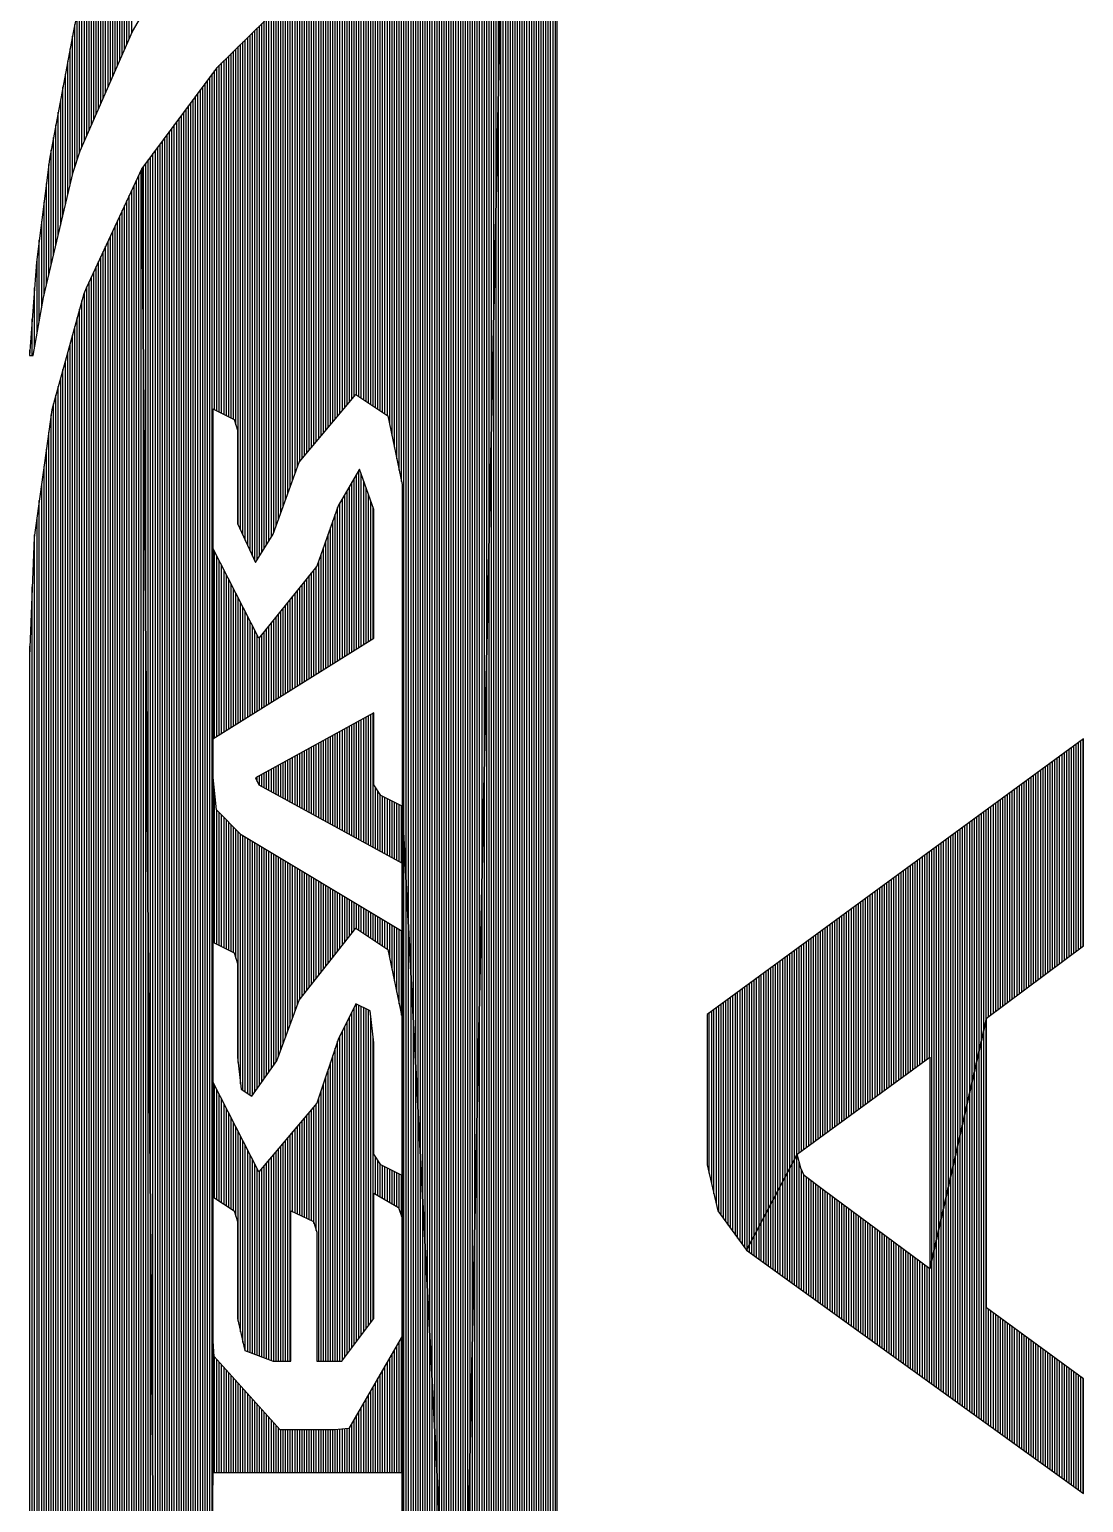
# Model space of a CAD drawing. Extents: x -34 to 106, y -22 to 53.
# Drawn here: x 59.249 to 62.506, y 16.929 to 21.481 of the extents above; entities that cross this region are included whole.
import ezdxf

# ---------------------------------------------------------------- set-up
doc = ezdxf.new("R2010")
doc.units = 0
doc.layers.add('BG_SILKTOP20240221', color=40, linetype='CONTINUOUS')

msp = doc.modelspace()

# ---------------------------------------------------------------- linework, layer by layer
at = {"layer": 'BG_SILKTOP20240221'}
for points in [[(59.564778, 21.469858), (59.564778, 22.135846)], [(59.550046, 21.43633), (59.550046, 22.094952)], [(59.557412, 21.453094), (59.557412, 22.115272)], [(59.528202, 21.386038), (59.528202, 22.033738)], [(59.535314, 21.402802), (59.535314, 22.054058)], [(59.54268, 21.419566), (59.54268, 22.074632)], [(59.51347, 21.35251), (59.51347, 21.987256)], [(59.520836, 21.369274), (59.520836, 22.01291)], [(59.506104, 21.335746), (59.506104, 21.959824)], [(59.491626, 21.302218), (59.491626, 21.905722)], [(59.498738, 21.318982), (59.498738, 21.9329)], [(60.720478, 12.78509), (60.720478, 21.893784)], [(60.727844, 12.782804), (60.727844, 21.895054)], [(60.73521, 12.780518), (60.73521, 21.896578)], [(60.742322, 12.778486), (60.742322, 21.898102)], [(60.749688, 12.775946), (60.749688, 21.899372)], [(60.757054, 12.773914), (60.757054, 21.900896)], [(60.76442, 12.771628), (60.76442, 21.90242)], [(60.771786, 12.769342), (60.771786, 21.903436)], [(60.778898, 12.767056), (60.778898, 21.90496)], [(60.786264, 12.76477), (60.786264, 21.906484)], [(60.79363, 12.762484), (60.79363, 21.908008)], [(60.800996, 12.760452), (60.800996, 21.909278)], [(60.808362, 12.757912), (60.808362, 21.910802)], [(60.815474, 12.75588), (60.815474, 21.912326)], [(60.82284, 12.753848), (60.82284, 21.913596)], [(60.830206, 12.751308), (60.830206, 21.91512)], [(60.837572, 12.749276), (60.837572, 21.916644)], [(60.844938, 12.746736), (60.844938, 21.917914)], [(60.85205, 12.744704), (60.85205, 21.919438)], [(60.859416, 12.742418), (60.859416, 21.920962)], [(60.866782, 12.740132), (60.866782, 21.922232)], [(60.874148, 12.737846), (60.874148, 21.923756)], [(60.879228, 15.59306), (60.879228, 21.924518)], [(59.476894, 21.268436), (59.476894, 21.851112)], [(59.48426, 21.2852), (59.48426, 21.878544)], [(60.71108, 21.891752), (60.579254, 15.625826)], [(60.579254, 15.625826), (60.71108, 21.891752)], [(60.596018, 16.42364), (60.596018, 21.850096)], [(60.603384, 16.77162), (60.603384, 21.852636)], [(60.61075, 17.1196), (60.61075, 21.85543)], [(60.618116, 17.467834), (60.618116, 21.858224)], [(60.625482, 17.815814), (60.625482, 21.86051)], [(60.632594, 18.164048), (60.632594, 21.863304)], [(60.63996, 18.512028), (60.63996, 21.866098)], [(60.647326, 18.860008), (60.647326, 21.868892)], [(60.654692, 19.208242), (60.654692, 21.871178)], [(60.662058, 19.556222), (60.662058, 21.873972)], [(60.66917, 19.904456), (60.66917, 21.876766)], [(60.676536, 20.252436), (60.676536, 21.879052)], [(60.683902, 20.600416), (60.683902, 21.881846)], [(60.691268, 20.94865), (60.691268, 21.88464)], [(60.698634, 21.29663), (60.698634, 21.887434)], [(60.713112, 12.787376), (60.713112, 21.89226)], [(59.469528, 21.251672), (59.469528, 21.823934)], [(60.471812, 17.712182), (60.471812, 21.805138)], [(60.479178, 17.571974), (60.479178, 21.807424)], [(60.48629, 17.431512), (60.48629, 21.810218)], [(60.493656, 17.291304), (60.493656, 21.813012)], [(60.501022, 17.150842), (60.501022, 21.815552)], [(60.508388, 17.010634), (60.508388, 21.818092)], [(60.515754, 16.870172), (60.515754, 21.820886)], [(60.522866, 16.729964), (60.522866, 21.82368)], [(60.530232, 16.589248), (60.530232, 21.82622)], [(60.537598, 16.44904), (60.537598, 21.82876)], [(60.544964, 16.308578), (60.544964, 21.831554)], [(60.55233, 16.16837), (60.55233, 21.834094)], [(60.559442, 16.028162), (60.559442, 21.836888)], [(60.566808, 15.8877), (60.566808, 21.839428)], [(60.574174, 15.747492), (60.574174, 21.841968)], [(60.58154, 15.727426), (60.58154, 21.844762)], [(60.588906, 16.075406), (60.588906, 21.847556)], [(59.45505, 21.218144), (59.45505, 21.769324)], [(59.462162, 21.234908), (59.462162, 21.796756)], [(60.339986, 20.297902), (60.339986, 21.757132)], [(60.347352, 20.293076), (60.347352, 21.759672)], [(60.354718, 20.287996), (60.354718, 21.762466)], [(60.362084, 20.26031), (60.362084, 21.76526)], [(60.36945, 20.225004), (60.36945, 21.7678)], [(60.376562, 20.189698), (60.376562, 21.77034)], [(60.383928, 20.154392), (60.383928, 21.773134)], [(60.391294, 20.118832), (60.391294, 21.775928)], [(60.39866, 20.083526), (60.39866, 21.778214)], [(60.406026, 18.975324), (60.406026, 21.781008)], [(60.413138, 18.835116), (60.413138, 21.783802)], [(60.420504, 18.694654), (60.420504, 21.786596)], [(60.42787, 18.554446), (60.42787, 21.788882)], [(60.435236, 18.413984), (60.435236, 21.791676)], [(60.442602, 18.273776), (60.442602, 21.79447)], [(60.449714, 18.13306), (60.449714, 21.796756)], [(60.45708, 17.992852), (60.45708, 21.79955)], [(60.464446, 17.852644), (60.464446, 21.802344)], [(59.440318, 21.184616), (59.440318, 21.715222)], [(59.447684, 21.20138), (59.447684, 21.7424)], [(60.266834, 20.34667), (60.266834, 21.713698)], [(60.2742, 20.341844), (60.2742, 21.718778)], [(60.281566, 20.336764), (60.281566, 21.724112)], [(60.288932, 20.331938), (60.288932, 21.729192)], [(60.296298, 20.327112), (60.296298, 21.734272)], [(60.30341, 20.322286), (60.30341, 21.738844)], [(60.310776, 20.31746), (60.310776, 21.742654)], [(60.318142, 20.31238), (60.318142, 21.74621)], [(60.325508, 20.307554), (60.325508, 21.75002)], [(60.332874, 20.302728), (60.332874, 21.753576)], [(59.432952, 21.167852), (59.432952, 21.68779)], [(59.56681, 21.474938), (59.680094, 21.66874)], [(60.201048, 20.285456), (60.201048, 21.667216)], [(60.208414, 20.293838), (60.208414, 21.67255)], [(60.21578, 20.302728), (60.21578, 21.67763)], [(60.223146, 20.311364), (60.223146, 21.682964)], [(60.230258, 20.32), (60.230258, 21.688044)], [(60.237624, 20.328636), (60.237624, 21.693124)], [(60.24499, 20.337526), (60.24499, 21.698458)], [(60.252356, 20.345908), (60.252356, 21.703538)], [(60.259722, 20.351496), (60.259722, 21.708364)], [(59.418474, 21.134324), (59.418474, 21.633434)], [(59.425586, 21.151088), (59.425586, 21.660612)], [(60.135262, 20.20697), (60.135262, 21.620988)], [(60.142628, 20.21586), (60.142628, 21.626068)], [(60.149994, 20.224496), (60.149994, 21.631402)], [(60.157106, 20.233132), (60.157106, 21.636482)], [(60.164472, 20.241768), (60.164472, 21.641816)], [(60.171838, 20.250658), (60.171838, 21.646896)], [(60.179204, 20.25904), (60.179204, 21.651976)], [(60.18657, 20.26793), (60.18657, 21.65731)], [(60.193682, 20.276566), (60.193682, 21.662136)], [(60.705746, 12.789408), (60.705746, 21.645372)], [(59.41314, 21.613876), (59.38393, 21.471382)], [(59.411108, 21.11756), (59.411108, 21.603716)], [(60.076842, 20.128992), (60.076842, 21.57984)], [(60.083954, 20.146264), (60.083954, 21.58492)], [(60.09132, 20.1549), (60.09132, 21.590254)], [(60.098686, 20.16379), (60.098686, 21.595334)], [(60.106052, 20.172172), (60.106052, 21.600668)], [(60.113418, 20.181062), (60.113418, 21.605748)], [(60.12053, 20.189698), (60.12053, 21.610828)], [(60.127896, 20.198588), (60.127896, 21.615908)], [(59.396376, 21.077174), (59.396376, 21.532342)], [(59.403742, 21.099272), (59.403742, 21.567902)], [(60.010802, 19.946366), (60.010802, 21.533612)], [(60.018168, 19.966432), (60.018168, 21.538692)], [(60.025534, 19.987006), (60.025534, 21.543772)], [(60.0329, 20.007072), (60.0329, 21.549106)], [(60.040266, 20.027392), (60.040266, 21.554186)], [(60.047378, 20.047712), (60.047378, 21.55952)], [(60.054744, 20.068032), (60.054744, 21.5646)], [(60.06211, 20.088352), (60.06211, 21.569426)], [(60.069476, 20.108672), (60.069476, 21.57476)], [(59.38901, 21.05533), (59.38901, 21.496528)], [(59.979814, 21.511514), (59.826398, 21.361654)], [(59.952382, 19.842226), (59.952382, 21.484844)], [(59.959748, 19.853656), (59.959748, 21.491956)], [(59.967114, 19.865594), (59.967114, 21.499068)], [(59.974226, 19.877278), (59.974226, 21.506434)], [(59.981592, 19.888708), (59.981592, 21.513038)], [(59.988958, 19.900646), (59.988958, 21.518372)], [(59.996324, 19.91233), (59.996324, 21.523198)], [(60.00369, 19.926046), (60.00369, 21.528278)], [(59.38393, 21.471382), (59.310778, 21.080222)], [(59.381898, 21.030946), (59.381898, 21.459952)], [(59.405774, 21.105622), (59.56681, 21.474938)], [(59.90844, 19.918172), (59.90844, 21.442172)], [(59.915806, 19.901916), (59.915806, 21.44903)], [(59.923172, 19.886168), (59.923172, 21.456396)], [(59.930538, 19.869912), (59.930538, 21.463508)], [(59.93765, 19.853656), (59.93765, 21.47062)], [(59.945016, 19.837908), (59.945016, 21.477732)], [(59.374532, 20.999704), (59.374532, 21.42109)], [(59.864498, 20.28444), (59.864498, 21.398992)], [(59.871864, 20.280884), (59.871864, 21.406104)], [(59.87923, 20.277074), (59.87923, 21.41347)], [(59.886596, 20.259548), (59.886596, 21.420328)], [(59.893962, 19.950176), (59.893962, 21.427694)], [(59.901074, 19.934174), (59.901074, 21.434806)], [(59.367166, 20.968716), (59.367166, 21.38172)], [(59.826398, 21.361654), (59.59602, 21.051012)], [(59.82081, 20.306284), (59.82081, 21.354034)], [(59.827922, 20.302728), (59.827922, 21.363178)], [(59.835288, 20.299172), (59.835288, 21.370544)], [(59.842654, 20.295362), (59.842654, 21.377402)], [(59.85002, 20.291806), (59.85002, 21.384768)], [(59.857386, 20.287996), (59.857386, 21.39188)], [(59.352434, 20.90674), (59.352434, 21.303742)], [(59.3598, 20.937982), (59.3598, 21.342604)], [(59.784234, 15.350744), (59.784234, 21.304504)], [(59.791346, 15.359888), (59.791346, 21.31441)], [(59.798712, 15.754096), (59.798712, 21.324316)], [(59.806078, 16.307308), (59.806078, 21.334222)], [(59.813444, 16.86052), (59.813444, 21.344128)], [(59.345322, 20.875752), (59.345322, 21.264626)], [(59.75477, 15.314422), (59.75477, 21.265388)], [(59.762136, 15.323566), (59.762136, 21.27504)], [(59.769502, 15.332456), (59.769502, 21.284692)], [(59.776868, 15.3416), (59.776868, 21.294852)], [(60.698634, 12.791948), (60.698634, 21.296884)], [(59.337956, 20.844764), (59.337956, 21.225256)], [(59.718194, 15.268956), (59.718194, 21.215858)], [(59.72556, 15.2781), (59.72556, 21.225764)], [(59.732926, 15.287244), (59.732926, 21.23567)], [(59.740292, 15.296134), (59.740292, 21.245576)], [(59.747658, 15.305278), (59.747658, 21.255228)], [(59.33059, 20.813776), (59.33059, 21.186394)], [(59.681618, 15.22349), (59.681618, 21.166582)], [(59.688984, 15.232634), (59.688984, 21.176488)], [(59.69635, 15.241778), (59.69635, 21.186394)], [(59.703716, 15.250668), (59.703716, 21.196046)], [(59.711082, 15.259812), (59.711082, 21.206206)], [(59.323224, 20.782788), (59.323224, 21.147278)], [(59.652408, 15.007082), (59.652408, 21.127212)], [(59.659774, 15.196312), (59.659774, 21.136864)], [(59.66714, 15.205202), (59.66714, 21.147024)], [(59.674506, 15.214346), (59.674506, 21.156676)], [(59.310778, 21.080222), (59.2709, 20.76196)], [(59.315858, 20.7518), (59.315858, 21.107908)], [(59.38393, 21.04009), (59.405774, 21.105622)], [(59.615832, 18.647918), (59.615832, 21.077936)], [(59.623198, 17.760696), (59.623198, 21.087588)], [(59.630564, 16.873474), (59.630564, 21.097748)], [(59.63793, 15.986252), (59.63793, 21.1074)], [(59.645042, 15.098776), (59.645042, 21.11756)], [(59.29249, 20.652232), (59.38393, 21.04009)], [(59.308746, 20.720558), (59.308746, 21.063458)], [(59.59602, 21.051012), (59.424062, 20.681696)], [(59.586622, 13.85443), (59.586622, 21.030946)], [(59.593988, 13.839444), (59.593988, 21.04644)], [(59.647328, 14.839696), (59.59602, 21.051012)], [(59.59602, 21.051012), (59.647328, 14.839696)], [(59.601354, 20.422616), (59.601354, 21.058124)], [(59.608466, 19.53514), (59.608466, 21.06803)], [(59.30138, 20.68957), (59.30138, 21.005038)], [(59.564778, 13.899134), (59.564778, 20.983702)], [(59.57189, 13.884148), (59.57189, 20.99945)], [(59.579256, 13.869416), (59.579256, 21.014944)], [(59.294014, 20.658836), (59.294014, 20.946872)], [(59.550046, 13.929106), (59.550046, 20.952206)], [(59.557412, 13.91412), (59.557412, 20.968208)], [(60.691268, 12.79398), (60.691268, 20.948904)], [(59.528202, 13.97381), (59.528202, 20.904962)], [(59.535314, 13.958824), (59.535314, 20.920964)], [(59.54268, 13.944092), (59.54268, 20.936458)], [(59.286648, 20.620228), (59.286648, 20.888452)], [(59.506104, 14.024356), (59.506104, 20.857972)], [(59.51347, 14.005052), (59.51347, 20.87372)], [(59.520836, 13.988796), (59.520836, 20.889468)], [(59.279282, 20.58035), (59.279282, 20.830286)], [(59.48426, 14.092936), (59.48426, 20.810728)], [(59.491626, 14.070076), (59.491626, 20.826476)], [(59.498738, 14.046962), (59.498738, 20.842224)], [(59.2709, 20.76196), (59.248802, 20.473416)], [(59.27217, 20.540218), (59.27217, 20.771866)], [(59.462162, 14.162532), (59.462162, 20.763484)], [(59.469528, 14.139418), (59.469528, 20.779486)], [(59.476894, 14.116304), (59.476894, 20.79498)], [(59.440318, 14.232128), (59.440318, 20.71624)], [(59.447684, 14.20876), (59.447684, 20.732242)], [(59.45505, 14.185646), (59.45505, 20.74799)], [(59.264804, 20.499832), (59.264804, 20.68195)], [(59.424062, 20.681696), (59.41695, 20.663408)], [(59.418474, 14.30147), (59.418474, 20.667218)], [(59.425586, 14.278356), (59.425586, 20.684998)], [(59.432952, 14.255242), (59.432952, 20.700746)], [(59.259978, 20.473416), (59.29249, 20.652232)], [(59.41695, 20.663408), (59.318144, 20.305268)], [(59.411108, 14.324584), (59.411108, 20.64258)], [(59.257438, 20.473416), (59.257438, 20.585938)], [(59.396376, 14.371066), (59.396376, 20.589494)], [(59.403742, 14.347952), (59.403742, 20.616164)], [(60.683902, 12.79652), (60.683902, 20.600924)], [(59.381898, 14.437106), (59.381898, 20.536154)], [(59.38901, 14.402816), (59.38901, 20.562824)], [(59.250072, 20.473416), (59.250072, 20.489672)], [(59.367166, 14.505432), (59.367166, 20.483068)], [(59.374532, 14.471396), (59.374532, 20.509738)], [(59.248802, 20.473416), (59.259978, 20.473416)], [(59.3598, 14.539468), (59.3598, 20.456652)], [(59.345322, 14.608048), (59.345322, 20.403566)], [(59.352434, 14.574012), (59.352434, 20.430236)], [(59.601354, 13.824458), (59.601354, 20.422108)], [(59.33059, 14.676628), (59.33059, 20.35048)], [(59.337956, 14.642338), (59.337956, 20.37715)], [(60.082176, 20.144232), (60.25769, 20.352766)], [(60.25769, 20.352766), (60.356496, 20.28698)], [(59.318144, 20.305268), (59.263534, 19.910552)], [(59.323224, 14.710918), (59.323224, 20.324064)], [(59.815476, 20.308824), (59.881008, 20.275804)], [(59.815476, 19.289014), (59.815476, 20.308824)], [(59.815476, 20.308824), (59.815476, 19.289014)], [(59.815476, 19.877532), (59.815476, 20.308824)], [(59.315858, 14.744954), (59.315858, 20.290028)], [(59.881008, 20.275804), (59.89193, 20.243038)], [(60.356496, 20.28698), (60.400438, 20.074636)], [(59.308746, 14.802104), (59.308746, 20.236942)], [(59.89193, 20.243038), (59.89193, 19.953986)], [(60.676536, 12.798552), (60.676536, 20.25269)], [(59.30138, 14.864842), (59.30138, 20.18411)], [(59.294014, 14.92758), (59.294014, 20.131024)], [(60.001658, 19.92122), (60.082176, 20.144232)], [(60.268866, 20.122388), (60.202826, 20.00885)], [(60.266834, 19.570954), (60.266834, 20.11934)], [(60.312554, 19.997928), (60.268866, 20.122388)], [(59.286648, 14.990572), (59.286648, 20.078192)], [(60.24499, 19.557238), (60.24499, 20.081494)], [(60.252356, 19.56181), (60.252356, 20.09394)], [(60.259722, 19.566382), (60.259722, 20.10664)], [(60.2742, 19.575526), (60.2742, 20.10664)], [(60.281566, 19.580098), (60.281566, 20.086066)], [(60.400438, 20.074636), (60.400438, 19.08048)], [(60.21578, 19.53895), (60.21578, 20.031202)], [(60.223146, 19.543522), (60.223146, 20.043648)], [(60.230258, 19.548094), (60.230258, 20.056094)], [(60.237624, 19.552666), (60.237624, 20.069048)], [(60.288932, 19.58467), (60.288932, 20.065238)], [(60.296298, 19.589242), (60.296298, 20.044664)], [(59.279282, 15.053564), (59.279282, 20.02536)], [(60.202826, 20.00885), (60.13704, 19.822668)], [(60.193682, 19.525234), (60.193682, 19.983196)], [(60.201048, 19.529806), (60.201048, 20.004024)], [(60.208414, 19.534378), (60.208414, 20.018248)], [(60.30341, 19.593814), (60.30341, 20.023836)], [(60.310776, 19.598386), (60.310776, 20.003008)], [(60.312554, 19.599656), (60.312554, 19.997928)], [(59.27217, 15.116302), (59.27217, 19.972274)], [(59.89193, 19.953986), (59.946794, 19.83359)], [(60.179204, 19.51609), (60.179204, 19.941794)], [(60.18657, 19.520662), (60.18657, 19.962622)], [(59.263534, 19.910552), (59.248802, 19.544792)], [(59.264804, 15.216124), (59.264804, 19.919188)], [(59.946794, 19.83359), (60.001658, 19.92122)], [(60.164472, 19.506946), (60.164472, 19.900392)], [(60.171838, 19.511518), (60.171838, 19.92122)], [(60.66917, 12.800584), (60.66917, 19.90471)], [(59.95797, 19.599656), (59.815476, 19.877532)], [(59.82081, 19.292062), (59.82081, 19.867118)], [(59.827922, 19.296634), (59.827922, 19.852894)], [(60.149994, 19.497802), (60.149994, 19.85899)], [(60.157106, 19.502374), (60.157106, 19.879564)], [(59.835288, 19.301206), (59.835288, 19.838924)], [(59.842654, 19.305778), (59.842654, 19.824446)], [(59.85002, 19.31035), (59.85002, 19.810222)], [(60.13704, 19.822668), (59.95797, 19.599656)], [(60.12053, 19.479514), (60.12053, 19.802348)], [(60.127896, 19.484086), (60.127896, 19.811492)], [(60.135262, 19.488658), (60.135262, 19.820636)], [(60.142628, 19.49323), (60.142628, 19.838162)], [(59.257438, 15.390368), (59.257438, 19.758152)], [(59.857386, 19.314922), (59.857386, 19.795744)], [(59.864498, 19.319494), (59.864498, 19.78152)], [(59.871864, 19.324066), (59.871864, 19.767296)], [(60.083954, 19.456654), (60.083954, 19.756882)], [(60.09132, 19.461226), (60.09132, 19.766026)], [(60.098686, 19.465798), (60.098686, 19.77517)], [(60.106052, 19.47037), (60.106052, 19.784314)], [(60.113418, 19.474942), (60.113418, 19.793204)], [(59.87923, 19.328638), (59.87923, 19.752818)], [(59.886596, 19.33321), (59.886596, 19.738594)], [(59.893962, 19.337782), (59.893962, 19.724624)], [(59.901074, 19.342354), (59.901074, 19.710146)], [(60.047378, 19.433794), (60.047378, 19.711162)], [(60.054744, 19.438366), (60.054744, 19.720306)], [(60.06211, 19.442938), (60.06211, 19.72945)], [(60.069476, 19.44751), (60.069476, 19.738594)], [(60.076842, 19.452082), (60.076842, 19.747738)], [(59.90844, 19.346926), (59.90844, 19.695922)], [(59.915806, 19.351498), (59.915806, 19.681444)], [(59.923172, 19.35607), (59.923172, 19.66722)], [(60.010802, 19.410934), (60.010802, 19.665696)], [(60.018168, 19.415506), (60.018168, 19.67484)], [(60.025534, 19.420078), (60.025534, 19.683984)], [(60.0329, 19.42465), (60.0329, 19.693128)], [(60.040266, 19.429222), (60.040266, 19.702272)], [(59.930538, 19.360642), (59.930538, 19.652996)], [(59.93765, 19.365214), (59.93765, 19.638518)], [(59.945016, 19.369786), (59.945016, 19.624548)], [(59.974226, 19.388074), (59.974226, 19.62023)], [(59.981592, 19.392646), (59.981592, 19.629374)], [(59.988958, 19.397218), (59.988958, 19.638264)], [(59.996324, 19.40179), (59.996324, 19.647408)], [(60.00369, 19.406362), (60.00369, 19.656552)], [(59.250072, 15.564104), (59.250072, 19.575272)], [(59.815476, 19.289014), (60.312554, 19.599656)], [(59.952382, 19.374358), (59.952382, 19.610324)], [(59.959748, 19.37893), (59.959748, 19.601942)], [(59.967114, 19.383502), (59.967114, 19.611086)], [(59.248802, 19.544792), (59.248802, 15.59306)], [(59.608466, 13.80998), (59.608466, 19.534886)], [(60.662058, 12.803124), (60.662058, 19.556476)], [(60.312554, 19.369024), (59.946794, 19.168364)], [(60.2742, 18.9738), (60.2742, 19.348196)], [(60.281566, 18.969736), (60.281566, 19.352006)], [(60.288932, 18.965926), (60.288932, 19.356324)], [(60.296298, 18.961862), (60.296298, 19.360388)], [(60.30341, 18.958052), (60.30341, 19.364198)], [(60.310776, 18.953988), (60.310776, 19.368262)], [(60.312554, 19.146266), (60.312554, 19.369024)], [(60.18657, 19.021552), (60.18657, 19.299936)], [(60.193682, 19.017742), (60.193682, 19.304)], [(60.201048, 19.013678), (60.201048, 19.308064)], [(60.208414, 19.009868), (60.208414, 19.312128)], [(60.21578, 19.005804), (60.21578, 19.316192)], [(60.223146, 19.00174), (60.223146, 19.320002)], [(60.230258, 18.99793), (60.230258, 19.324066)], [(60.237624, 18.993866), (60.237624, 19.327876)], [(60.24499, 18.990056), (60.24499, 19.332194)], [(60.252356, 18.985992), (60.252356, 19.336258)], [(60.259722, 18.981674), (60.259722, 19.340068)], [(60.266834, 18.977864), (60.266834, 19.344132)], [(59.815476, 17.022064), (59.815476, 19.289014)], [(59.815476, 19.289014), (59.815476, 17.022064)], [(59.815476, 19.179286), (59.815476, 19.289014)], [(60.106052, 19.065494), (60.106052, 19.25574)], [(60.113418, 19.061684), (60.113418, 19.259804)], [(60.12053, 19.05762), (60.12053, 19.263868)], [(60.127896, 19.053556), (60.127896, 19.267932)], [(60.135262, 19.049746), (60.135262, 19.271996)], [(60.142628, 19.045682), (60.142628, 19.275806)], [(60.149994, 19.041872), (60.149994, 19.27987)], [(60.157106, 19.037808), (60.157106, 19.28368)], [(60.164472, 19.033744), (60.164472, 19.287998)], [(60.171838, 19.029934), (60.171838, 19.292062)], [(60.179204, 19.02587), (60.179204, 19.295872)], [(62.506098, 19.289014), (61.34354, 18.437098)], [(62.461394, 18.615914), (62.461394, 19.256756)], [(62.46876, 18.621502), (62.46876, 19.261836)], [(62.476126, 18.626836), (62.476126, 19.267424)], [(62.483492, 18.63217), (62.483492, 19.272504)], [(62.490858, 18.637504), (62.490858, 19.278092)], [(62.49797, 18.643092), (62.49797, 19.283172)], [(62.505336, 18.64868), (62.505336, 19.28876)], [(62.506098, 18.649188), (62.506098, 19.289014)], [(60.025534, 19.109436), (60.025534, 19.211544)], [(60.0329, 19.105372), (60.0329, 19.215608)], [(60.040266, 19.101562), (60.040266, 19.219672)], [(60.047378, 19.097498), (60.047378, 19.223736)], [(60.054744, 19.093688), (60.054744, 19.2278)], [(60.06211, 19.089624), (60.06211, 19.23161)], [(60.069476, 19.08556), (60.069476, 19.235674)], [(60.076842, 19.08175), (60.076842, 19.239484)], [(60.083954, 19.077686), (60.083954, 19.243802)], [(60.09132, 19.073876), (60.09132, 19.247866)], [(60.098686, 19.069812), (60.098686, 19.251676)], [(60.654692, 12.805156), (60.654692, 19.208496)], [(62.395608, 18.566892), (62.395608, 19.208242)], [(62.402974, 18.57248), (62.402974, 19.213576)], [(62.41034, 18.577814), (62.41034, 19.21891)], [(62.417706, 18.583402), (62.417706, 19.224244)], [(62.424818, 18.588482), (62.424818, 19.229832)], [(62.432184, 18.59407), (62.432184, 19.234912)], [(62.43955, 18.599404), (62.43955, 19.2405)], [(62.446916, 18.604992), (62.446916, 19.24558)], [(62.454282, 18.61058), (62.454282, 19.251168)], [(59.815476, 19.179286), (59.815476, 18.66011)], [(59.826398, 19.069558), (59.815476, 19.179286)], [(59.815476, 18.66011), (59.815476, 19.179286)], [(59.946794, 19.168364), (59.95797, 19.146266)], [(59.952382, 19.157188), (59.952382, 19.171412)], [(59.959748, 19.145504), (59.959748, 19.175476)], [(59.967114, 19.14144), (59.967114, 19.17954)], [(59.974226, 19.137376), (59.974226, 19.183604)], [(59.981592, 19.133566), (59.981592, 19.187414)], [(59.988958, 19.129502), (59.988958, 19.191478)], [(59.996324, 19.125692), (59.996324, 19.195288)], [(60.00369, 19.121628), (60.00369, 19.199606)], [(60.010802, 19.117564), (60.010802, 19.20367)], [(60.018168, 19.113754), (60.018168, 19.20748)], [(62.337188, 18.523204), (62.337188, 19.16557)], [(62.344554, 18.528792), (62.344554, 19.17065)], [(62.351666, 18.53438), (62.351666, 19.176238)], [(62.359032, 18.539714), (62.359032, 19.181318)], [(62.366398, 18.545048), (62.366398, 19.186906)], [(62.373764, 18.550382), (62.373764, 19.191986)], [(62.38113, 18.55597), (62.38113, 19.197574)], [(62.388242, 18.561304), (62.388242, 19.202908)], [(59.82081, 18.657824), (59.82081, 19.12747)], [(59.95797, 19.146266), (60.400438, 18.904966)], [(60.334652, 19.1135), (60.312554, 19.146266)], [(60.318142, 18.949924), (60.318142, 19.138138)], [(60.325508, 18.946114), (60.325508, 19.127216)], [(62.278514, 18.47977), (62.278514, 19.122644)], [(62.28588, 18.485104), (62.28588, 19.127724)], [(62.293246, 18.490692), (62.293246, 19.133312)], [(62.300612, 18.49628), (62.300612, 19.138646)], [(62.307978, 18.50136), (62.307978, 19.14398)], [(62.31509, 18.506948), (62.31509, 19.149314)], [(62.322456, 18.512282), (62.322456, 19.154648)], [(62.329822, 18.51787), (62.329822, 19.159982)], [(60.332874, 18.94205), (60.332874, 19.11604)], [(60.400438, 19.08048), (60.334652, 19.1135)], [(60.339986, 18.937732), (60.339986, 19.110706)], [(60.347352, 18.933922), (60.347352, 19.106896)], [(60.354718, 18.929858), (60.354718, 19.10334)], [(60.362084, 18.926048), (60.362084, 19.099784)], [(60.36945, 18.921984), (60.36945, 19.095974)], [(60.376562, 18.91792), (60.376562, 19.092418)], [(60.383928, 18.91411), (60.383928, 19.088608)], [(60.391294, 18.910046), (60.391294, 19.085052)], [(60.39866, 18.906236), (60.39866, 19.081496)], [(60.400438, 19.08048), (60.579254, 15.647924)], [(60.400438, 19.08048), (60.400438, 16.901668)], [(60.579254, 15.647924), (60.400438, 19.08048)], [(60.400438, 16.901668), (60.400438, 19.08048)], [(62.212728, 18.430748), (62.212728, 19.074384)], [(62.220094, 18.436082), (62.220094, 19.079464)], [(62.22746, 18.44167), (62.22746, 19.085052)], [(62.234826, 18.447004), (62.234826, 19.090132)], [(62.241938, 18.452592), (62.241938, 19.09572)], [(62.249304, 18.457672), (62.249304, 19.1008)], [(62.25667, 18.46326), (62.25667, 19.106388)], [(62.264036, 18.468848), (62.264036, 19.111976)], [(62.271402, 18.474182), (62.271402, 19.117056)], [(59.903106, 18.992596), (59.826398, 19.069558)], [(59.827922, 18.654014), (59.827922, 19.06778)], [(59.835288, 18.650458), (59.835288, 19.060414)], [(59.842654, 18.646648), (59.842654, 19.053048)], [(59.85002, 18.643092), (59.85002, 19.045682)], [(59.857386, 18.639536), (59.857386, 19.038316)], [(59.864498, 18.635726), (59.864498, 19.031204)], [(62.154308, 18.196052), (62.154308, 19.031458)], [(62.161674, 18.22831), (62.161674, 19.036538)], [(62.168786, 18.260314), (62.168786, 19.042126)], [(62.176152, 18.292572), (62.176152, 19.04746)], [(62.183518, 18.32483), (62.183518, 19.052794)], [(62.190884, 18.357088), (62.190884, 19.058128)], [(62.19825, 18.3896), (62.19825, 19.063462)], [(62.205362, 18.421858), (62.205362, 19.068796)], [(59.871864, 18.63217), (59.871864, 19.023838)], [(59.87923, 18.62836), (59.87923, 19.016472)], [(59.886596, 18.610834), (59.886596, 19.009106)], [(59.893962, 18.289016), (59.893962, 19.00174)], [(59.901074, 18.222976), (59.901074, 18.994628)], [(60.400438, 18.69313), (59.903106, 18.992596)], [(59.90844, 18.20291), (59.90844, 18.989294)], [(59.915806, 18.198084), (59.915806, 18.984722)], [(62.088522, 17.905222), (62.088522, 18.983198)], [(62.095634, 17.93748), (62.095634, 18.988532)], [(62.103, 17.969738), (62.103, 18.993866)], [(62.110366, 18.001996), (62.110366, 18.9992)], [(62.117732, 18.034508), (62.117732, 19.004534)], [(62.125098, 18.066766), (62.125098, 19.009868)], [(62.13221, 18.099024), (62.13221, 19.015202)], [(62.139576, 18.131282), (62.139576, 19.02079)], [(62.146942, 18.16354), (62.146942, 19.02587)], [(59.923172, 18.193258), (59.923172, 18.980404)], [(59.930538, 18.188432), (59.930538, 18.975832)], [(59.93765, 18.187162), (59.93765, 18.971768)], [(59.945016, 18.197576), (59.945016, 18.967196)], [(59.952382, 18.208244), (59.952382, 18.962878)], [(59.959748, 18.218404), (59.959748, 18.958306)], [(59.967114, 18.228818), (59.967114, 18.953988)], [(59.974226, 18.239486), (59.974226, 18.94967)], [(59.981592, 18.2499), (59.981592, 18.945098)], [(59.988958, 18.260314), (59.988958, 18.94078)], [(59.996324, 18.270728), (59.996324, 18.936208)], [(60.406026, 15.410688), (60.406026, 18.97507)], [(62.029848, 18.30451), (62.029848, 18.940272)], [(62.037214, 17.678908), (62.037214, 18.945352)], [(62.04458, 17.71142), (62.04458, 18.95094)], [(62.051946, 17.743678), (62.051946, 18.956528)], [(62.059058, 17.775936), (62.059058, 18.961608)], [(62.066424, 17.808194), (62.066424, 18.967196)], [(62.07379, 17.840452), (62.07379, 18.972276)], [(62.081156, 17.872964), (62.081156, 18.977864)], [(60.00369, 18.281396), (60.00369, 18.932144)], [(60.010802, 18.291556), (60.010802, 18.927572)], [(60.018168, 18.309082), (60.018168, 18.923254)], [(60.025534, 18.32864), (60.025534, 18.918682)], [(60.0329, 18.348452), (60.0329, 18.914364)], [(60.040266, 18.367756), (60.040266, 18.909792)], [(60.047378, 18.387568), (60.047378, 18.905474)], [(60.054744, 18.407126), (60.054744, 18.901156)], [(60.06211, 18.426684), (60.06211, 18.896584)], [(60.069476, 18.446496), (60.069476, 18.89252)], [(60.400438, 18.904966), (60.400438, 18.69313)], [(61.964062, 18.25625), (61.964062, 18.892012)], [(61.971428, 18.261838), (61.971428, 18.897346)], [(61.978794, 18.266918), (61.978794, 18.90268)], [(61.985906, 18.272506), (61.985906, 18.908014)], [(61.993272, 18.277586), (61.993272, 18.913348)], [(62.000638, 18.283174), (62.000638, 18.918682)], [(62.008004, 18.288508), (62.008004, 18.924016)], [(62.01537, 18.293842), (62.01537, 18.929604)], [(62.022482, 18.299176), (62.022482, 18.934684)], [(60.076842, 18.466054), (60.076842, 18.887948)], [(60.083954, 18.483072), (60.083954, 18.88363)], [(60.09132, 18.49247), (60.09132, 18.879058)], [(60.098686, 18.501614), (60.098686, 18.87474)], [(60.106052, 18.511012), (60.106052, 18.870168)], [(60.113418, 18.520156), (60.113418, 18.86585)], [(60.12053, 18.529808), (60.12053, 18.861278)], [(60.127896, 18.538952), (60.127896, 18.85696)], [(60.135262, 18.54835), (60.135262, 18.852896)], [(60.142628, 18.557494), (60.142628, 18.848324)], [(60.149994, 18.566892), (60.149994, 18.844006)], [(60.647326, 12.807442), (60.647326, 18.860516)], [(61.905642, 18.213578), (61.905642, 18.849086)], [(61.912754, 18.218912), (61.912754, 18.85442)], [(61.92012, 18.224246), (61.92012, 18.859754)], [(61.927486, 18.22958), (61.927486, 18.865342)], [(61.934852, 18.234914), (61.934852, 18.870422)], [(61.942218, 18.240502), (61.942218, 18.87601)], [(61.94933, 18.245582), (61.94933, 18.88109)], [(61.956696, 18.25117), (61.956696, 18.886678)], [(60.157106, 18.576036), (60.157106, 18.839434)], [(60.164472, 18.585434), (60.164472, 18.835116)], [(60.171838, 18.594578), (60.171838, 18.830544)], [(60.179204, 18.603976), (60.179204, 18.826226)], [(60.18657, 18.61312), (60.18657, 18.821654)], [(60.193682, 18.622772), (60.193682, 18.817336)], [(60.201048, 18.631916), (60.201048, 18.812764)], [(60.208414, 18.641314), (60.208414, 18.8087)], [(60.21578, 18.650458), (60.21578, 18.804382)], [(60.223146, 18.659856), (60.223146, 18.79981)], [(60.413138, 15.420848), (60.413138, 18.834862)], [(61.839602, 18.165572), (61.839602, 18.80108)], [(61.846968, 18.170652), (61.846968, 18.80616)], [(61.854334, 18.17624), (61.854334, 18.811748)], [(61.8617, 18.18132), (61.8617, 18.816828)], [(61.869066, 18.186908), (61.869066, 18.822416)], [(61.876178, 18.191988), (61.876178, 18.827496)], [(61.883544, 18.197576), (61.883544, 18.833084)], [(61.89091, 18.20291), (61.89091, 18.838418)], [(61.898276, 18.208244), (61.898276, 18.843752)], [(60.230258, 18.669), (60.230258, 18.795492)], [(60.237624, 18.678398), (60.237624, 18.79092)], [(60.24499, 18.687542), (60.24499, 18.786602)], [(60.252356, 18.69694), (60.252356, 18.78203)], [(60.259722, 18.702782), (60.259722, 18.777712)], [(60.266834, 18.697956), (60.266834, 18.77314)], [(60.2742, 18.69313), (60.2742, 18.769076)], [(60.281566, 18.688304), (60.281566, 18.764504)], [(60.288932, 18.683224), (60.288932, 18.760186)], [(60.296298, 18.678398), (60.296298, 18.755614)], [(61.781182, 18.122392), (61.781182, 18.7579)], [(61.788548, 18.12798), (61.788548, 18.763234)], [(61.795914, 18.13306), (61.795914, 18.768568)], [(61.803026, 18.138648), (61.803026, 18.774156)], [(61.810392, 18.143728), (61.810392, 18.779236)], [(61.817758, 18.149316), (61.817758, 18.784824)], [(61.825124, 18.154396), (61.825124, 18.789904)], [(61.83249, 18.159984), (61.83249, 18.795492)], [(60.30341, 18.673572), (60.30341, 18.751296)], [(60.310776, 18.668746), (60.310776, 18.746978)], [(60.318142, 18.66392), (60.318142, 18.742406)], [(60.325508, 18.65884), (60.325508, 18.738088)], [(60.332874, 18.654014), (60.332874, 18.733516)], [(60.339986, 18.649188), (60.339986, 18.729452)], [(60.347352, 18.644362), (60.347352, 18.72488)], [(60.354718, 18.639536), (60.354718, 18.720562)], [(60.362084, 18.611596), (60.362084, 18.71599)], [(60.36945, 18.57629), (60.36945, 18.711672)], [(61.715396, 18.074386), (61.715396, 18.709894)], [(61.722762, 18.07972), (61.722762, 18.714974)], [(61.729874, 18.085054), (61.729874, 18.720562)], [(61.73724, 18.090388), (61.73724, 18.725642)], [(61.744606, 18.095722), (61.744606, 18.73123)], [(61.751972, 18.101056), (61.751972, 18.73631)], [(61.759338, 18.10639), (61.759338, 18.741898)], [(61.76645, 18.111724), (61.76645, 18.747232)], [(61.773816, 18.117058), (61.773816, 18.752566)], [(60.082176, 18.48104), (60.25769, 18.704052)], [(60.25769, 18.704052), (60.356496, 18.638266)], [(60.376562, 18.540984), (60.376562, 18.7071)], [(60.383928, 18.505678), (60.383928, 18.702782)], [(60.391294, 18.470372), (60.391294, 18.698464)], [(60.39866, 18.434812), (60.39866, 18.693892)], [(60.400438, 17.808194), (60.400438, 18.69313)], [(60.400438, 18.69313), (60.400438, 17.808194)], [(60.420504, 15.430754), (60.420504, 18.6944)], [(61.656722, 18.03146), (61.656722, 18.666968)], [(61.664088, 18.036794), (61.664088, 18.672048)], [(61.671454, 18.042382), (61.671454, 18.677636)], [(61.67882, 18.047462), (61.67882, 18.68297)], [(61.686186, 18.05305), (61.686186, 18.688304)], [(61.693298, 18.05813), (61.693298, 18.693638)], [(61.700664, 18.063718), (61.700664, 18.698972)], [(61.70803, 18.068798), (61.70803, 18.704306)], [(59.615832, 13.794994), (59.615832, 18.647664)], [(59.815476, 18.66011), (59.881008, 18.627344)], [(59.815476, 18.228564), (59.815476, 18.66011)], [(59.881008, 18.627344), (59.89193, 18.594324)], [(60.356496, 18.638266), (60.400438, 18.426176)], [(61.590936, 17.948148), (61.590936, 18.618708)], [(61.598302, 17.961864), (61.598302, 18.623788)], [(61.605668, 17.975834), (61.605668, 18.629376)], [(61.613034, 17.98955), (61.613034, 18.634456)], [(61.620146, 18.003266), (61.620146, 18.640044)], [(61.627512, 18.010124), (61.627512, 18.645124)], [(61.634878, 18.015458), (61.634878, 18.650712)], [(61.642244, 18.020792), (61.642244, 18.6563)], [(61.64961, 18.026126), (61.64961, 18.66138)], [(62.206378, 18.426176), (62.506098, 18.649188)], [(59.89193, 18.594324), (59.89193, 18.305272)], [(61.532516, 17.837912), (61.532516, 18.575782)], [(61.539882, 17.851882), (61.539882, 18.580862)], [(61.546994, 17.865598), (61.546994, 18.58645)], [(61.55436, 17.879314), (61.55436, 18.591784)], [(61.561726, 17.89303), (61.561726, 18.597118)], [(61.569092, 17.907), (61.569092, 18.602452)], [(61.576458, 17.920716), (61.576458, 18.607786)], [(61.58357, 17.934432), (61.58357, 18.61312)], [(60.42787, 15.440914), (60.42787, 18.554192)], [(61.46673, 17.71396), (61.46673, 18.527522)], [(61.473842, 17.727676), (61.473842, 18.532856)], [(61.481208, 17.741392), (61.481208, 18.53819)], [(61.488574, 17.755108), (61.488574, 18.543524)], [(61.49594, 17.768824), (61.49594, 18.548858)], [(61.503306, 17.783048), (61.503306, 18.554446)], [(61.510418, 17.796764), (61.510418, 18.559526)], [(61.517784, 17.81048), (61.517784, 18.565114)], [(61.52515, 17.824196), (61.52515, 18.570194)], [(60.012834, 18.29435), (60.082176, 18.48104)], [(60.63996, 12.809728), (60.63996, 18.512282)], [(61.408056, 17.786604), (61.408056, 18.484596)], [(61.415422, 17.776444), (61.415422, 18.489676)], [(61.422788, 17.766538), (61.422788, 18.495264)], [(61.430154, 17.756378), (61.430154, 18.500852)], [(61.437266, 17.746472), (61.437266, 18.505932)], [(61.444632, 17.736312), (61.444632, 18.51152)], [(61.451998, 17.726152), (61.451998, 18.5166)], [(61.459364, 17.716246), (61.459364, 18.522188)], [(60.25769, 18.469864), (60.202826, 18.360136)], [(60.24499, 17.407382), (60.24499, 18.444464)], [(60.252356, 17.417288), (60.252356, 18.458942)], [(60.301632, 18.44802), (60.25769, 18.469864)], [(60.259722, 17.42694), (60.259722, 18.469102)], [(60.266834, 17.436592), (60.266834, 18.465292)], [(60.2742, 17.446498), (60.2742, 18.461736)], [(60.281566, 17.45615), (60.281566, 18.45818)], [(60.288932, 17.466056), (60.288932, 18.45437)], [(60.296298, 17.475708), (60.296298, 18.450814)], [(60.312554, 18.349214), (60.301632, 18.44802)], [(61.34354, 18.437098), (61.34354, 17.972786)], [(61.349636, 17.946624), (61.349636, 18.44167)], [(61.357002, 17.914874), (61.357002, 18.447004)], [(61.364114, 17.883124), (61.364114, 18.452338)], [(61.37148, 17.851628), (61.37148, 18.457672)], [(61.378846, 17.826736), (61.378846, 18.46326)], [(61.386212, 17.81683), (61.386212, 18.46834)], [(61.393578, 17.80667), (61.393578, 18.473928)], [(61.40069, 17.796764), (61.40069, 18.479008)], [(60.223146, 17.378172), (60.223146, 18.400522)], [(60.230258, 17.387824), (60.230258, 18.415)], [(60.237624, 17.39773), (60.237624, 18.429732)], [(60.30341, 17.48536), (60.30341, 18.43151)], [(60.400438, 18.426176), (60.400438, 17.94002)], [(60.435236, 15.45082), (60.435236, 18.413476)], [(62.030864, 17.650968), (62.206378, 18.426176)], [(62.206378, 18.426176), (62.030864, 17.650968)], [(62.19825, 17.179036), (62.19825, 18.389854)], [(62.205362, 17.173956), (62.205362, 18.422112)], [(62.206378, 17.530572), (62.206378, 18.426176)], [(60.202826, 18.360136), (60.13704, 18.162778)], [(60.201048, 17.36598), (60.201048, 18.354802)], [(60.208414, 17.36598), (60.208414, 18.371312)], [(60.21578, 17.36852), (60.21578, 18.38579)], [(60.310776, 17.495266), (60.310776, 18.365724)], [(60.312554, 18.005806), (60.312554, 18.349214)], [(62.190884, 17.184624), (62.190884, 18.357596)], [(59.89193, 18.305272), (59.903106, 18.20672)], [(60.18657, 17.36598), (60.18657, 18.31086)], [(60.193682, 17.36598), (60.193682, 18.332704)], [(61.621416, 18.005806), (62.030864, 18.305272)], [(62.030864, 18.305272), (62.030864, 17.650968)], [(62.183518, 17.189704), (62.183518, 18.325084)], [(59.935872, 18.184622), (60.012834, 18.29435)], [(60.171838, 17.36598), (60.171838, 18.266918)], [(60.179204, 17.36598), (60.179204, 18.289016)], [(60.442602, 15.460726), (60.442602, 18.273268)], [(62.168786, 17.200372), (62.168786, 18.260568)], [(62.176152, 17.195038), (62.176152, 18.292826)], [(59.815476, 18.228564), (59.815476, 17.87398)], [(59.95797, 17.950942), (59.815476, 18.228564)], [(59.815476, 17.87398), (59.815476, 18.228564)], [(59.82081, 17.870678), (59.82081, 18.21815)], [(60.157106, 17.36598), (60.157106, 18.222976)], [(60.164472, 17.36598), (60.164472, 18.245074)], [(62.161674, 17.205706), (62.161674, 18.228564)], [(59.827922, 17.865852), (59.827922, 18.20418)], [(59.835288, 17.861026), (59.835288, 18.189956)], [(59.842654, 17.8562), (59.842654, 18.175478)], [(59.85002, 17.85112), (59.85002, 18.161254)], [(59.903106, 18.20672), (59.935872, 18.184622)], [(60.13704, 18.162778), (59.95797, 17.950942)], [(60.142628, 17.36598), (60.142628, 18.179288)], [(60.149994, 17.36598), (60.149994, 18.201132)], [(60.632594, 12.812014), (60.632594, 18.164302)], [(62.146942, 17.216374), (62.146942, 18.164048)], [(62.154308, 17.210786), (62.154308, 18.196306)], [(59.857386, 17.846294), (59.857386, 18.146776)], [(59.864498, 17.841468), (59.864498, 18.132552)], [(59.871864, 17.836642), (59.871864, 18.118582)], [(60.098686, 17.81048), (60.098686, 18.117566)], [(60.106052, 17.806924), (60.106052, 18.126202)], [(60.113418, 17.803368), (60.113418, 18.134584)], [(60.12053, 17.800066), (60.12053, 18.143474)], [(60.127896, 17.791684), (60.127896, 18.15211)], [(60.135262, 17.76984), (60.135262, 18.160492)], [(60.449714, 15.470632), (60.449714, 18.132806)], [(62.139576, 17.221454), (62.139576, 18.131536)], [(59.87923, 17.831816), (59.87923, 18.104104)], [(59.886596, 17.813782), (59.886596, 18.08988)], [(59.893962, 17.489424), (59.893962, 18.075656)], [(60.06211, 17.827752), (60.06211, 18.074386)], [(60.069476, 17.82445), (60.069476, 18.082768)], [(60.076842, 17.82064), (60.076842, 18.091404)], [(60.083954, 17.817338), (60.083954, 18.100294)], [(60.09132, 17.813782), (60.09132, 18.108676)], [(62.13221, 17.226788), (62.13221, 18.099278)], [(59.901074, 17.456404), (59.901074, 18.061178)], [(59.90844, 17.423638), (59.90844, 18.047208)], [(59.915806, 17.398238), (59.915806, 18.032984)], [(60.025534, 17.36598), (60.025534, 18.030952)], [(60.0329, 17.36598), (60.0329, 18.039588)], [(60.040266, 17.36598), (60.040266, 18.048478)], [(60.047378, 17.36598), (60.047378, 18.05686)], [(60.054744, 17.36598), (60.054744, 18.065496)], [(62.117732, 17.237456), (62.117732, 18.034762)], [(62.125098, 17.232122), (62.125098, 18.06702)], [(59.923172, 17.395444), (59.923172, 18.018506)], [(59.930538, 17.392904), (59.930538, 18.004282)], [(59.93765, 17.39011), (59.93765, 17.989804)], [(59.988958, 17.370806), (59.988958, 17.987772)], [(59.996324, 17.368012), (59.996324, 17.996408)], [(60.00369, 17.36598), (60.00369, 18.005044)], [(60.010802, 17.36598), (60.010802, 18.01368)], [(60.018168, 17.36598), (60.018168, 18.02257)], [(60.334652, 17.972786), (60.312554, 18.005806)], [(60.318142, 17.882108), (60.318142, 17.997424)], [(60.325508, 17.87779), (60.325508, 17.986502)], [(60.45708, 15.480792), (60.45708, 17.992598)], [(61.46419, 17.709388), (61.621416, 18.005806)], [(61.621416, 18.005806), (61.46419, 17.709388)], [(61.613034, 17.6022), (61.613034, 17.989804)], [(61.620146, 17.59712), (61.620146, 18.00352)], [(61.632084, 17.961864), (61.621416, 18.005806)], [(61.627512, 17.591532), (61.627512, 17.980406)], [(62.110366, 17.242536), (62.110366, 18.002504)], [(59.945016, 17.387316), (59.945016, 17.97558)], [(59.952382, 17.384522), (59.952382, 17.96161)], [(59.959748, 17.381728), (59.959748, 17.953228)], [(59.967114, 17.379188), (59.967114, 17.961864)], [(59.974226, 17.376394), (59.974226, 17.9705)], [(59.981592, 17.3736), (59.981592, 17.979136)], [(60.332874, 17.873726), (60.332874, 17.97558)], [(60.400438, 17.94002), (60.334652, 17.972786)], [(60.339986, 17.869408), (60.339986, 17.969992)], [(60.347352, 17.865344), (60.347352, 17.966436)], [(60.354718, 17.86128), (60.354718, 17.96288)], [(60.362084, 17.856962), (60.362084, 17.95907)], [(60.36945, 17.852644), (60.36945, 17.955514)], [(60.376562, 17.84858), (60.376562, 17.951704)], [(60.383928, 17.844516), (60.383928, 17.948148)], [(60.391294, 17.835626), (60.391294, 17.944592)], [(60.39866, 17.813782), (60.39866, 17.940782)], [(60.400438, 17.808194), (60.400438, 17.94002)], [(60.400438, 17.94002), (60.400438, 17.808194)], [(61.34354, 17.972786), (61.376306, 17.830292)], [(61.58357, 17.623282), (61.58357, 17.934686)], [(61.590936, 17.617948), (61.590936, 17.948402)], [(61.598302, 17.612868), (61.598302, 17.962118)], [(61.605668, 17.60728), (61.605668, 17.976088)], [(61.643006, 17.94002), (61.632084, 17.961864)], [(61.634878, 17.586452), (61.634878, 17.956276)], [(61.642244, 17.580864), (61.642244, 17.941798)], [(61.705236, 17.892268), (61.643006, 17.94002)], [(61.64961, 17.575784), (61.64961, 17.934686)], [(62.095634, 17.253204), (62.095634, 17.937734)], [(62.103, 17.248124), (62.103, 17.969992)], [(61.561726, 17.63903), (61.561726, 17.893284)], [(61.569092, 17.63395), (61.569092, 17.907)], [(61.576458, 17.628616), (61.576458, 17.92097)], [(61.656722, 17.57045), (61.656722, 17.929352)], [(61.664088, 17.565116), (61.664088, 17.923764)], [(61.671454, 17.559782), (61.671454, 17.917922)], [(61.67882, 17.554702), (61.67882, 17.912588)], [(61.686186, 17.549114), (61.686186, 17.907)], [(61.693298, 17.544034), (61.693298, 17.901158)], [(61.700664, 17.5387), (61.700664, 17.895824)], [(62.030864, 17.650968), (61.705236, 17.892268)], [(61.70803, 17.533366), (61.70803, 17.890236)], [(62.088522, 17.258792), (62.088522, 17.905476)], [(59.815476, 17.87398), (59.881008, 17.830292)], [(59.815476, 17.442688), (59.815476, 17.87398)], [(60.312554, 17.885156), (60.389516, 17.841214)], [(60.312554, 17.497552), (60.312554, 17.885156)], [(60.464446, 15.490952), (60.464446, 17.85239)], [(61.539882, 17.655032), (61.539882, 17.852136)], [(61.546994, 17.649698), (61.546994, 17.865852)], [(61.55436, 17.644618), (61.55436, 17.879568)], [(61.715396, 17.528032), (61.715396, 17.884648)], [(61.722762, 17.522952), (61.722762, 17.879314)], [(61.729874, 17.517364), (61.729874, 17.873726)], [(61.73724, 17.512284), (61.73724, 17.868646)], [(61.744606, 17.507204), (61.744606, 17.863058)], [(61.751972, 17.501616), (61.751972, 17.857724)], [(61.759338, 17.496536), (61.759338, 17.852136)], [(61.76645, 17.491202), (61.76645, 17.846548)], [(62.081156, 17.263872), (62.081156, 17.873218)], [(59.881008, 17.830292), (59.89193, 17.797272)], [(59.89193, 17.797272), (59.89193, 17.497552)], [(60.056522, 17.830292), (60.126118, 17.797272)], [(60.056522, 17.36598), (60.056522, 17.830292)], [(60.126118, 17.797272), (60.13704, 17.764252)], [(60.389516, 17.841214), (60.400438, 17.808194)], [(60.400438, 17.808194), (60.400438, 17.442688)], [(60.625482, 12.814046), (60.625482, 17.816068)], [(61.376306, 17.830292), (61.46419, 17.709388)], [(61.517784, 17.67078), (61.517784, 17.810734)], [(61.52515, 17.6657), (61.52515, 17.82445)], [(61.532516, 17.660366), (61.532516, 17.838166)], [(61.773816, 17.485868), (61.773816, 17.841468)], [(61.781182, 17.480534), (61.781182, 17.83588)], [(61.788548, 17.475454), (61.788548, 17.830546)], [(61.795914, 17.469866), (61.795914, 17.824958)], [(61.803026, 17.464786), (61.803026, 17.819624)], [(61.810392, 17.459452), (61.810392, 17.81429)], [(61.817758, 17.454118), (61.817758, 17.808956)], [(61.825124, 17.448784), (61.825124, 17.803368)], [(61.83249, 17.443704), (61.83249, 17.79778)], [(62.066424, 17.27454), (62.066424, 17.808448)], [(62.07379, 17.268952), (62.07379, 17.84096)], [(59.623198, 13.780008), (59.623198, 17.760442)], [(60.13704, 17.764252), (60.13704, 17.36598)], [(61.488574, 17.692116), (61.488574, 17.755616)], [(61.49594, 17.686528), (61.49594, 17.769332)], [(61.503306, 17.681448), (61.503306, 17.783302)], [(61.510418, 17.676368), (61.510418, 17.797018)], [(61.839602, 17.438116), (61.839602, 17.792446)], [(61.846968, 17.433036), (61.846968, 17.787112)], [(61.854334, 17.427956), (61.854334, 17.781778)], [(61.8617, 17.422368), (61.8617, 17.77619)], [(61.869066, 17.417288), (61.869066, 17.770856)], [(61.876178, 17.4117), (61.876178, 17.765268)], [(61.883544, 17.40662), (61.883544, 17.760188)], [(61.89091, 17.401286), (61.89091, 17.7546)], [(62.059058, 17.27962), (62.059058, 17.77619)], [(60.471812, 15.500604), (60.471812, 17.711928)], [(61.46419, 17.709388), (62.506098, 16.956532)], [(61.46673, 17.707864), (61.46673, 17.714468)], [(61.473842, 17.70253), (61.473842, 17.728184)], [(61.481208, 17.697196), (61.481208, 17.7419)], [(61.898276, 17.395952), (61.898276, 17.749012)], [(61.905642, 17.390618), (61.905642, 17.743678)], [(61.912754, 17.385538), (61.912754, 17.73809)], [(61.92012, 17.37995), (61.92012, 17.73301)], [(61.927486, 17.37487), (61.927486, 17.727422)], [(61.934852, 17.369536), (61.934852, 17.722088)], [(61.942218, 17.364202), (61.942218, 17.7165)], [(61.94933, 17.358868), (61.94933, 17.71142)], [(62.04458, 17.290288), (62.04458, 17.711674)], [(62.051946, 17.284954), (62.051946, 17.743932)], [(61.956696, 17.353788), (61.956696, 17.705832)], [(61.964062, 17.3482), (61.964062, 17.700244)], [(61.971428, 17.34312), (61.971428, 17.69491)], [(61.978794, 17.33804), (61.978794, 17.689322)], [(61.985906, 17.332452), (61.985906, 17.684242)], [(61.993272, 17.327372), (61.993272, 17.678654)], [(62.000638, 17.322038), (62.000638, 17.67332)], [(62.008004, 17.316704), (62.008004, 17.667732)], [(62.01537, 17.31137), (62.01537, 17.662144)], [(62.037214, 17.295622), (62.037214, 17.679416)], [(62.022482, 17.30629), (62.022482, 17.657064)], [(62.029848, 17.300702), (62.029848, 17.651476)], [(60.479178, 15.510764), (60.479178, 17.57172)], [(62.506098, 17.311116), (62.206378, 17.530572)], [(62.212728, 17.168876), (62.212728, 17.525746)], [(59.89193, 17.497552), (59.914028, 17.399)], [(60.214002, 17.36598), (60.312554, 17.497552)], [(62.220094, 17.163288), (62.220094, 17.520412)], [(62.22746, 17.158208), (62.22746, 17.515078)], [(62.234826, 17.152874), (62.234826, 17.50949)], [(62.241938, 17.14754), (62.241938, 17.50441)], [(62.249304, 17.142206), (62.249304, 17.498822)], [(62.25667, 17.137126), (62.25667, 17.493742)], [(62.264036, 17.131538), (62.264036, 17.488154)], [(62.271402, 17.126458), (62.271402, 17.48282)], [(59.819286, 17.380712), (59.815476, 17.442688)], [(60.400438, 17.442688), (60.235846, 17.157446)], [(60.39866, 17.022064), (60.39866, 17.43964)], [(60.400438, 17.022064), (60.400438, 17.442688)], [(60.400438, 17.442688), (60.400438, 17.022064)], [(60.618116, 12.816586), (60.618116, 17.468088)], [(62.278514, 17.121124), (62.278514, 17.477486)], [(62.28588, 17.11579), (62.28588, 17.472152)], [(62.293246, 17.110456), (62.293246, 17.466818)], [(62.300612, 17.105376), (62.300612, 17.461484)], [(62.307978, 17.099788), (62.307978, 17.45615)], [(62.31509, 17.094708), (62.31509, 17.450816)], [(62.322456, 17.089628), (62.322456, 17.445228)], [(62.329822, 17.08404), (62.329822, 17.440148)], [(62.337188, 17.07896), (62.337188, 17.43456)], [(59.914028, 17.399), (60.001658, 17.36598)], [(60.36945, 17.022064), (60.36945, 17.389094)], [(60.376562, 17.022064), (60.376562, 17.40154)], [(60.383928, 17.022064), (60.383928, 17.414494)], [(60.391294, 17.022064), (60.391294, 17.42694)], [(60.48629, 15.52067), (60.48629, 17.431258)], [(62.344554, 17.073626), (62.344554, 17.42948)], [(62.351666, 17.068292), (62.351666, 17.423892)], [(62.359032, 17.062958), (62.359032, 17.418812)], [(62.366398, 17.057624), (62.366398, 17.413224)], [(62.373764, 17.05229), (62.373764, 17.407636)], [(62.38113, 17.04721), (62.38113, 17.402556)], [(62.388242, 17.041622), (62.388242, 17.396968)], [(62.395608, 17.036542), (62.395608, 17.391888)], [(60.023756, 17.15389), (59.819286, 17.380712)], [(59.82081, 17.022064), (59.82081, 17.37868)], [(59.827922, 17.022064), (59.827922, 17.370552)], [(59.835288, 17.022064), (59.835288, 17.362678)], [(59.842654, 17.022064), (59.842654, 17.354296)], [(59.85002, 17.022064), (59.85002, 17.346422)], [(60.001658, 17.36598), (60.056522, 17.36598)], [(60.13704, 17.36598), (60.214002, 17.36598)], [(60.347352, 17.022064), (60.347352, 17.350994)], [(60.354718, 17.022064), (60.354718, 17.36344)], [(60.362084, 17.022064), (60.362084, 17.376394)], [(62.402974, 17.031208), (62.402974, 17.3863)], [(62.41034, 17.025874), (62.41034, 17.380966)], [(62.417706, 17.02054), (62.417706, 17.375632)], [(62.424818, 17.01546), (62.424818, 17.370298)], [(62.432184, 17.009872), (62.432184, 17.364964)], [(62.43955, 17.004792), (62.43955, 17.35963)], [(62.446916, 16.999712), (62.446916, 17.354296)], [(62.454282, 16.994124), (62.454282, 17.348962)], [(62.461394, 16.989044), (62.461394, 17.343374)], [(59.857386, 17.022064), (59.857386, 17.338294)], [(59.864498, 17.022064), (59.864498, 17.329912)], [(59.871864, 17.022064), (59.871864, 17.322038)], [(59.87923, 17.022064), (59.87923, 17.31391)], [(59.886596, 17.022064), (59.886596, 17.305528)], [(59.893962, 17.022064), (59.893962, 17.297654)], [(60.318142, 17.022064), (60.318142, 17.300194)], [(60.325508, 17.022064), (60.325508, 17.312894)], [(60.332874, 17.022064), (60.332874, 17.325848)], [(60.339986, 17.022064), (60.339986, 17.338294)], [(62.46876, 16.98371), (62.46876, 17.338294)], [(62.476126, 16.978376), (62.476126, 17.332706)], [(62.483492, 16.973042), (62.483492, 17.327626)], [(62.490858, 16.967962), (62.490858, 17.322038)], [(62.49797, 16.962374), (62.49797, 17.316958)], [(62.505336, 16.957294), (62.505336, 17.31137)], [(62.506098, 16.956532), (62.506098, 17.311116)], [(59.901074, 17.022064), (59.901074, 17.289526)], [(59.90844, 17.022064), (59.90844, 17.281652)], [(59.915806, 17.022064), (59.915806, 17.27327)], [(59.923172, 17.022064), (59.923172, 17.265142)], [(59.930538, 17.022064), (59.930538, 17.257268)], [(60.296298, 17.022064), (60.296298, 17.262348)], [(60.30341, 17.022064), (60.30341, 17.274794)], [(60.310776, 17.022064), (60.310776, 17.287748)], [(60.493656, 15.53083), (60.493656, 17.29105)], [(59.93765, 17.022064), (59.93765, 17.248886)], [(59.945016, 17.022064), (59.945016, 17.241012)], [(59.952382, 17.022064), (59.952382, 17.232884)], [(59.959748, 17.022064), (59.959748, 17.224502)], [(59.967114, 17.022064), (59.967114, 17.216628)], [(59.974226, 17.022064), (59.974226, 17.2085)], [(60.266834, 17.022064), (60.266834, 17.211548)], [(60.2742, 17.022064), (60.2742, 17.224248)], [(60.281566, 17.022064), (60.281566, 17.236694)], [(60.288932, 17.022064), (60.288932, 17.249648)], [(59.981592, 17.022064), (59.981592, 17.200372)], [(59.988958, 17.022064), (59.988958, 17.192244)], [(59.996324, 17.022064), (59.996324, 17.184116)], [(60.00369, 17.022064), (60.00369, 17.175988)], [(60.010802, 17.022064), (60.010802, 17.16786)], [(60.237624, 17.022064), (60.237624, 17.160748)], [(60.24499, 17.022064), (60.24499, 17.173448)], [(60.252356, 17.022064), (60.252356, 17.186148)], [(60.259722, 17.022064), (60.259722, 17.198848)], [(60.018168, 17.022064), (60.018168, 17.159732)], [(60.191904, 17.15389), (60.023756, 17.15389)], [(60.025534, 17.022064), (60.025534, 17.15389)], [(60.0329, 17.022064), (60.0329, 17.15389)], [(60.040266, 17.022064), (60.040266, 17.15389)], [(60.047378, 17.022064), (60.047378, 17.15389)], [(60.054744, 17.022064), (60.054744, 17.15389)], [(60.06211, 17.022064), (60.06211, 17.15389)], [(60.069476, 17.022064), (60.069476, 17.15389)], [(60.076842, 17.022064), (60.076842, 17.15389)], [(60.083954, 17.022064), (60.083954, 17.15389)], [(60.09132, 17.022064), (60.09132, 17.15389)], [(60.098686, 17.022064), (60.098686, 17.15389)], [(60.106052, 17.022064), (60.106052, 17.15389)], [(60.113418, 17.022064), (60.113418, 17.15389)], [(60.12053, 17.022064), (60.12053, 17.15389)], [(60.127896, 17.022064), (60.127896, 17.15389)], [(60.135262, 17.022064), (60.135262, 17.15389)], [(60.142628, 17.022064), (60.142628, 17.15389)], [(60.149994, 17.022064), (60.149994, 17.15389)], [(60.157106, 17.022064), (60.157106, 17.15389)], [(60.164472, 17.022064), (60.164472, 17.15389)], [(60.171838, 17.022064), (60.171838, 17.15389)], [(60.179204, 17.022064), (60.179204, 17.15389)], [(60.18657, 17.022064), (60.18657, 17.15389)], [(60.235846, 17.157446), (60.191904, 17.15389)], [(60.193682, 17.022064), (60.193682, 17.154144)], [(60.201048, 17.022064), (60.201048, 17.154652)], [(60.208414, 17.022064), (60.208414, 17.155414)], [(60.21578, 17.022064), (60.21578, 17.155922)], [(60.223146, 17.022064), (60.223146, 17.156684)], [(60.230258, 17.022064), (60.230258, 17.157192)], [(60.501022, 15.540736), (60.501022, 17.150588)], [(60.61075, 12.818618), (60.61075, 17.120108)], [(59.793632, 15.362428), (59.815476, 17.022064)], [(59.815476, 17.022064), (59.793632, 15.362428)], [(59.815476, 16.901668), (59.815476, 17.022064)], [(59.815476, 17.022064), (60.400438, 17.022064)], [(60.400438, 17.022064), (60.400438, 16.901668)], [(60.508388, 15.550642), (60.508388, 17.01038)]]:
    msp.add_lwpolyline(points, dxfattribs=at)

doc.saveas('drawing.dxf')
